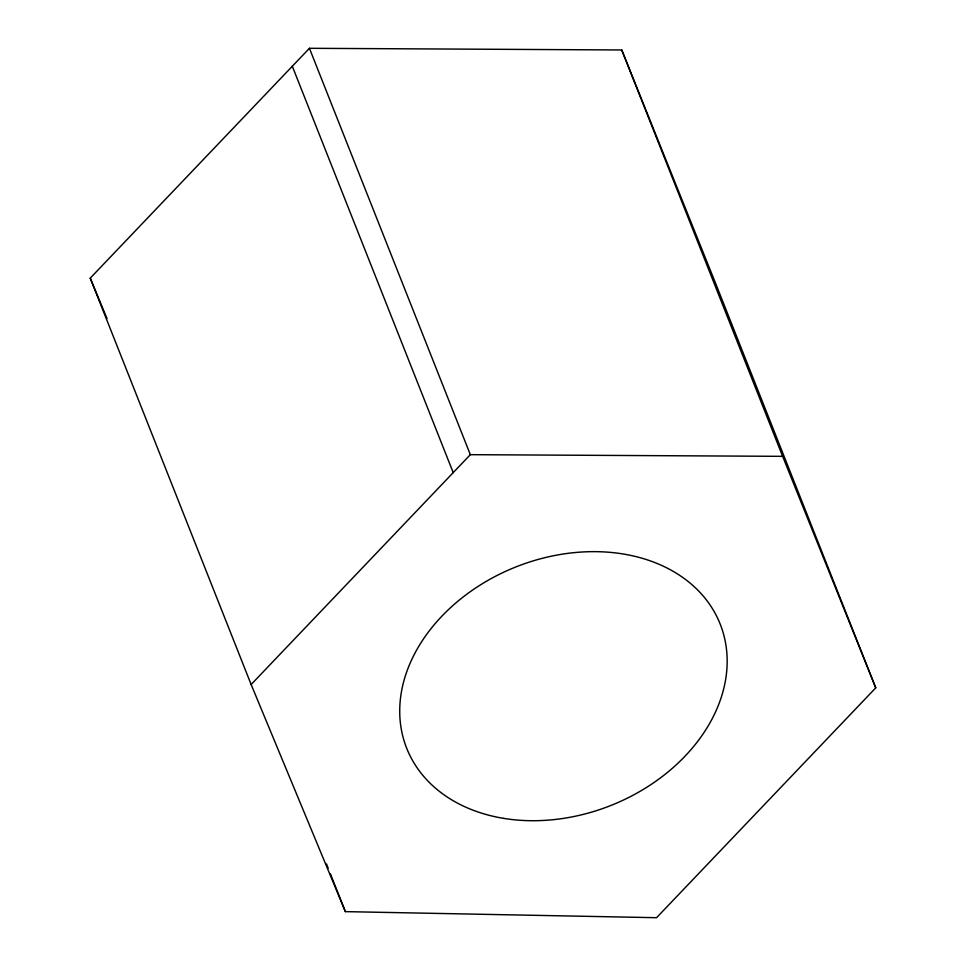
<?xml version="1.0" encoding="UTF-8"?>
<svg xmlns="http://www.w3.org/2000/svg" width="966" height="966" viewBox="0 0 966 966"><rect width="100%" height="100%" fill="white"/><g stroke="black" fill="none" stroke-linecap="round" stroke-linejoin="round"><path stroke-width="1.45" d="M90.249 278.148L309.434 48.3L621.742 49.966L714.864 281.48L875.751 687.852L656.566 917.7L345.369 911.626L251.136 684.52L90.249 278.148L107.009 318.551M251.136 684.52L470.333 454.672L782.641 456.338L875.751 687.852M621.742 49.966L782.641 456.338M309.434 48.3L470.333 454.672M292.312 66.256L453.211 472.628M326.508 863.99L328.174 868.192M330.396 873.795L345.369 911.626M503.733 818.383A168.591 128.381 -21.6 0 0 725.321 641.714A168.591 128.381 -21.6 0 0 461.277 598.461A168.591 128.381 -21.6 0 0 503.733 818.383"/></g></svg>
